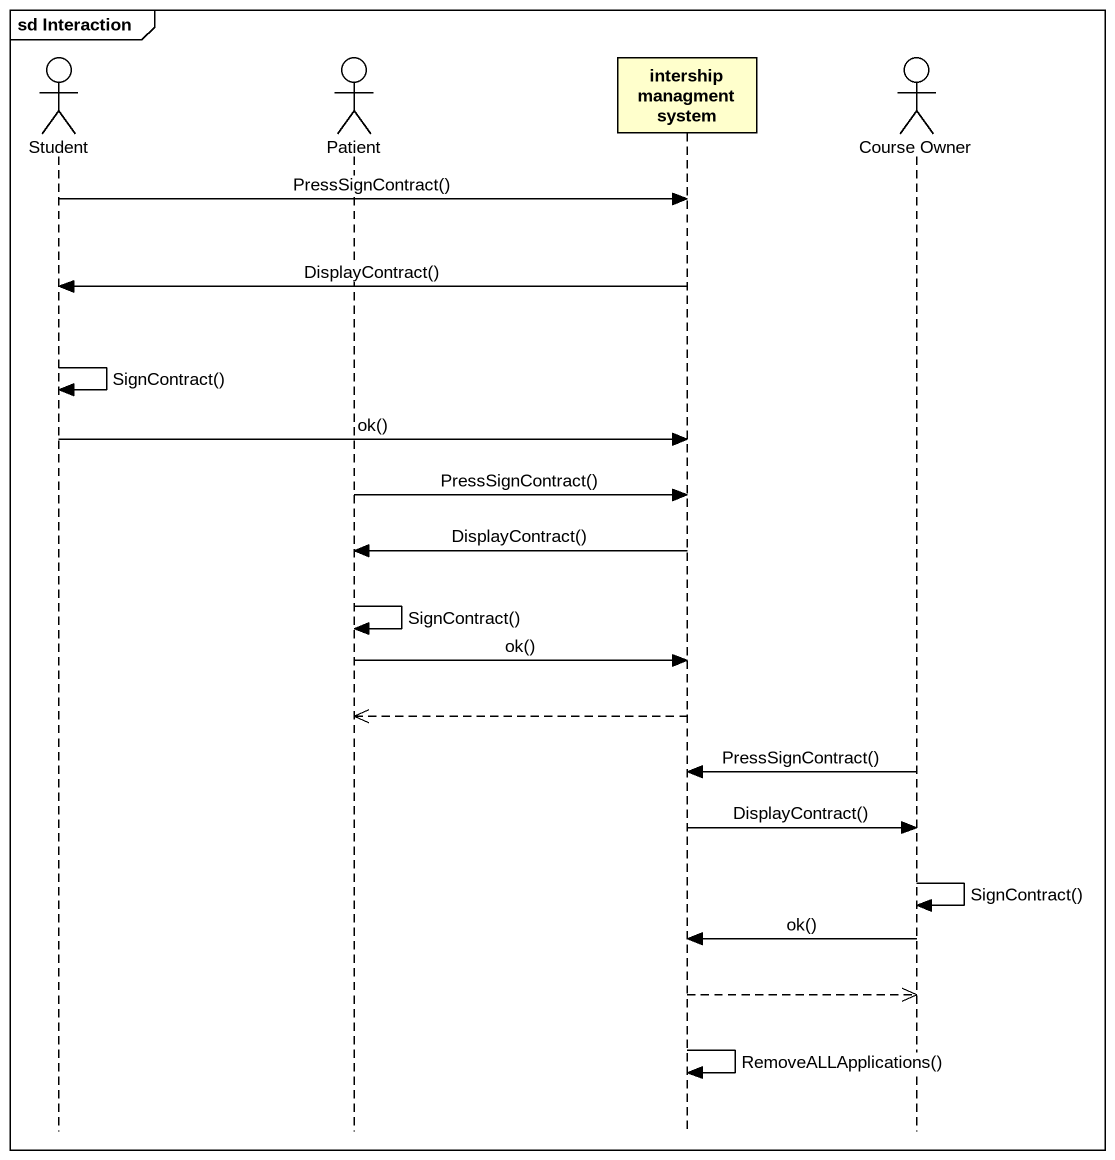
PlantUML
@startuml
mainframe sd Interaction
hide footbox
actor Student
actor Patient
participant "intership managment system" as intership_managment_system
actor "Course Owner" as Course_Owner

Student -> intership_managment_system : PressSignContract()
intership_managment_system -> Student : DisplayContract()
Student -> Student : SignContract()
Student -> intership_managment_system : ok()
Patient -> intership_managment_system : PressSignContract()
intership_managment_system -> Patient : DisplayContract()
Patient -> Patient : SignContract()
Patient -> intership_managment_system : ok()
intership_managment_system -->> Patient
Course_Owner -> intership_managment_system : PressSignContract()
intership_managment_system -> Course_Owner : DisplayContract()
Course_Owner -> Course_Owner : SignContract()
Course_Owner -> intership_managment_system : ok()
intership_managment_system -->> Course_Owner
intership_managment_system -> intership_managment_system : RemoveALLApplications()
@enduml
